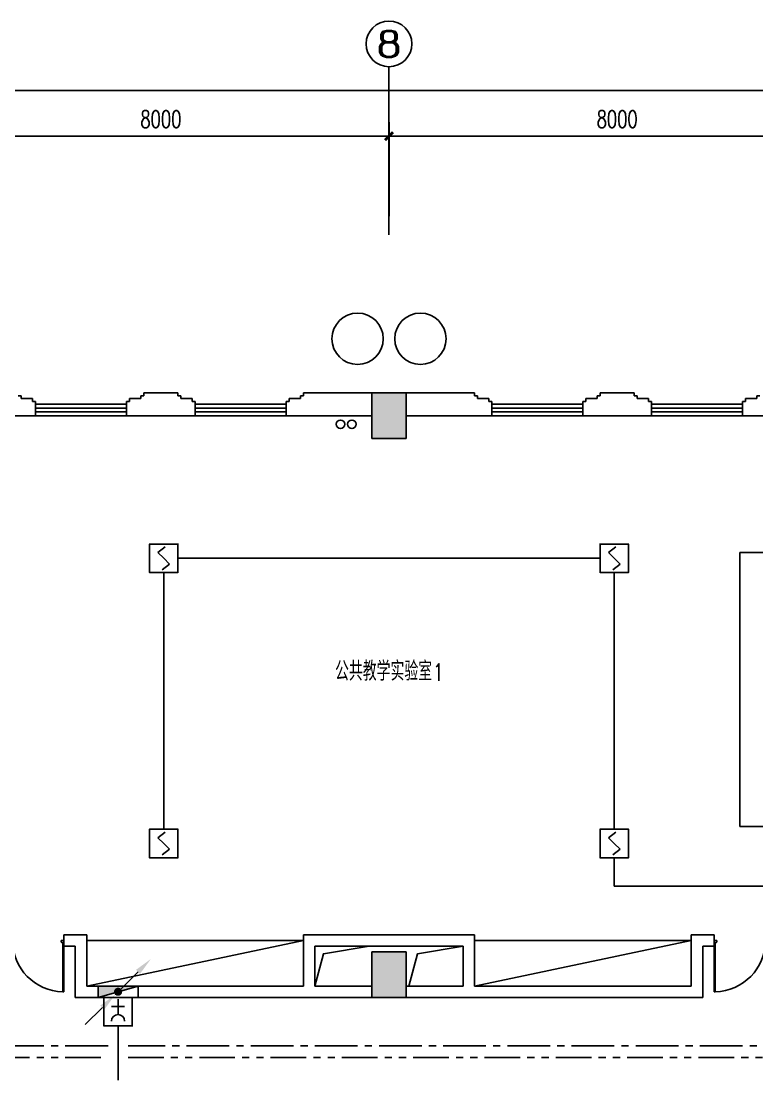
# Model space of a CAD drawing. Extents: x 190999 to 918899, y -200814 to 215286.
# Drawn here: x 222362 to 235262, y 11692 to 30186 of the extents above; entities that cross this region are included whole.
import ezdxf
from ezdxf.enums import TextEntityAlignment as Align

# ---------------------------------------------------------------- set-up
doc = ezdxf.new("R2010")
doc.units = 0
doc.header["$LTSCALE"] = 1000
doc.header["$MEASUREMENT"] = 0
doc.linetypes.add('CENTER2', pattern=[1.125, 0.75, -0.125, 0.125, -0.125])
doc.linetypes.add('PHANTOM2', pattern=[1.25, 0.625, -0.125, 0.125, -0.125, 0.125, -0.125])
doc.layers.get('Defpoints').update_dxf_attribs({"color": 1})
for name, color, linetype in [('00-EQUIP', 3, 'Continuous'), ('00-LWIRE', 4, 'Continuous'), ('00-WIRE-4', 6, 'Continuous'), ('A-墙线', 2, 'Continuous'), ('A-外包装修', 250, 'Continuous'), ('A-外窗', 145, 'Continuous'), ('A-家具', 250, 'Continuous'), ('A-门', 167, 'Continuous'), ('AXIS', 3, 'Continuous'), ('AXIS_TEXT', 7, 'Continuous'), ('COLUMN', 2, 'Continuous'), ('EQUIP_消火栓', 1, 'Continuous'), ('PUB_HATCH', 250, 'Continuous'), ('房间名称', 7, 'Continuous'), ('洞口线', 165, 'Continuous'), ('雨水管', 151, 'Continuous')]:
    doc.layers.add(name, color=color, linetype=linetype)
doc.styles.add('_TCH_AXIS', font='COMPLEX', dxfattribs={"bigfont": 'GBCBIG'})
doc.styles.add('_TCH_DIM', font='SIMPLEX', dxfattribs={"bigfont": 'GBCBIG'})
doc.styles.add('COMPLEX', font='COMPLEX')
doc.styles.add('DIM_FONT', font='SIMPLEX', dxfattribs={"width": 0.7, "bigfont": 'GBCBIG'})
doc.styles.get("Standard").update_dxf_attribs({"font": 'simhei.ttf'})
doc.dimstyles.new('DIMN', dxfattribs={"dimtxt": 300, "dimasz": 100, "dimexe": 250, "dimexo": 300, "dimgap": 150, "dimtad": 1, "dimdec": 0, "dimzin": 0, "dimdsep": 46, "dimtxsty": 'DIM_FONT', "dimblk": 'ARCHTICK', "dimcen": 0.09, "dimclrt": 7, "dimazin": 2, "dimtfac": 1, "dimtdec": 0, "dimtix": 1, "dimtmove": 2, "dimatfit": 3, "dimfxl": 0, "dimtolj": 1, "dimtzin": 0, "dimarcsym": 0})

# ---------------------------------------------------------------- blocks, each defined once
blk = doc.blocks.new('m1800')
at = {"layer": 'A-墙线'}
for p, q in [((-900, -100), (-900, 100)), ((900, -100), (900, 100))]:
    blk.add_line(p, q, dxfattribs=at)
at = {"layer": 'A-门'}
for p, q in [((-900, 900), (-900, 0)), ((-900, 900), (-880, 900)), ((-880, 900), (-880, 50)), ((880, 900), (880, 50)), ((900, 900), (880, 900)), ((900, 900), (900, 0)), ((-900, 50), (-870, 50)), ((-900, 0), (-850, 0)), ((-870, 50), (-870, 30)), ((-870, 30), (-850, 30)), ((-850, 30), (-850, 0)), ((850, 30), (850, 0)), ((870, 30), (850, 30)), ((900, 0), (850, 0)), ((870, 50), (870, 30)), ((900, 50), (870, 50))]:
    blk.add_line(p, q, dxfattribs=at)
for centre, start, end in [((-900, 0), 0, 88.7267), ((900, 0), 91.2733, 180)]:
    blk.add_arc(centre, 900, start, end, dxfattribs=at)
blk = doc.blocks.new('$TwtSys$00000434')
for p, q in [((-0.5, 0.5), (-0.5, -0.5)), ((-0.5, -0.5), (0.5, 0.5)), ((0.5, 0.5), (-0.5, 0.5)), ((0.5, -0.5), (0.5, 0.5)), ((-0.5, -0.5), (0.5, -0.5))]:
    blk.add_line(p, q)
blk.add_solid([(0.5, -0.5), (0.5, 0.5), (-0.5, -0.5)])
blk = doc.blocks.new('_ArchTick')
at = {"const_width": 0.5}
blk.add_lwpolyline([(-0.7, -0.7), (0.7, 0.7)], dxfattribs=at)
blk = doc.blocks.new('*D887')
at = {"layer": 'AXIS', "color": 0, "lineweight": -2}
for p, q in [((220812, 26767), (220812, 28417)), ((228812, 26767), (228812, 28417)), ((220812, 28167), (228812, 28167))]:
    blk.add_line(p, q, dxfattribs=at)
at = {"layer": 'Defpoints', "color": 0}
for p in [(228812, 28167), (220812, 26467), (228812, 26467)]:
    blk.add_point(p, dxfattribs=at)
at = {"layer": 'AXIS', "color": 0, "lineweight": -2, "xscale": 100, "yscale": 100, "zscale": 100, "rotation": 180}
blk.add_blockref('_ArchTick', (220812, 28167), dxfattribs=at)
at = {"layer": 'AXIS', "color": 0, "lineweight": -2, "xscale": 100, "yscale": 100, "zscale": 100}
blk.add_blockref('_ArchTick', (228812, 28167), dxfattribs=at)
at = {"layer": 'AXIS', "color": 7, "insert": (224812, 28467), "char_height": 300, "attachment_point": 5, "style": 'DIM_FONT'}
blk.add_mtext('\\A1;8000', dxfattribs=at)
blk = doc.blocks.new('*D888')
at = {"layer": 'AXIS', "color": 0, "lineweight": -2}
for p, q in [((228812, 26767), (228812, 28417)), ((236812, 26767), (236812, 28417)), ((228812, 28167), (236812, 28167))]:
    blk.add_line(p, q, dxfattribs=at)
at = {"layer": 'Defpoints', "color": 0}
for p in [(236812, 28167), (228812, 26467), (236812, 26467)]:
    blk.add_point(p, dxfattribs=at)
at = {"layer": 'AXIS', "color": 0, "lineweight": -2, "xscale": 100, "yscale": 100, "zscale": 100, "rotation": 180}
blk.add_blockref('_ArchTick', (228812, 28167), dxfattribs=at)
at = {"layer": 'AXIS', "color": 0, "lineweight": -2, "xscale": 100, "yscale": 100, "zscale": 100}
blk.add_blockref('_ArchTick', (236812, 28167), dxfattribs=at)
at = {"layer": 'AXIS', "color": 7, "insert": (232812, 28467), "char_height": 300, "attachment_point": 5, "style": 'DIM_FONT'}
blk.add_mtext('\\A1;8000', dxfattribs=at)
blk = doc.blocks.new('*D896')
at = {"layer": 'AXIS', "color": 0, "lineweight": -2}
for p, q in [((210512, 26767), (210512, 29217)), ((283812, 26767), (283812, 29217)), ((210512, 28967), (283812, 28967))]:
    blk.add_line(p, q, dxfattribs=at)
at = {"layer": 'Defpoints', "color": 0}
for p in [(283812, 28967), (210512, 26467), (283812, 26467)]:
    blk.add_point(p, dxfattribs=at)
at = {"layer": 'AXIS', "color": 0, "lineweight": -2, "xscale": 100, "yscale": 100, "zscale": 100, "rotation": 180}
blk.add_blockref('_ArchTick', (210512, 28967), dxfattribs=at)
at = {"layer": 'AXIS', "color": 0, "lineweight": -2, "xscale": 100, "yscale": 100, "zscale": 100}
blk.add_blockref('_ArchTick', (283812, 28967), dxfattribs=at)
at = {"layer": 'AXIS', "color": 7, "insert": (247162, 29267), "char_height": 300, "attachment_point": 5, "style": 'DIM_FONT'}
blk.add_mtext('\\A1;73300', dxfattribs=at)
blk = doc.blocks.new('_AXISO')
blk.add_circle((0, 0), 0.5)
at = {"layer": 'AXIS_TEXT', "style": 'COMPLEX', "width": 1.041667}
blk.add_attdef('A', text='', height=0.56, dxfattribs=at).set_placement((-0.25, -0.28), (0.25, -0.28), align=Align.FIT)
blk = doc.blocks.new('_LINKPT1')
at = {"color": 0}
blk.add_line((0, 0), (0, 0), dxfattribs=at)
blk = doc.blocks.new('J62IR8YJ')
for p, q in [((-0.5, 1), (0.5, 1)), ((-0.5, 0), (-0.5, 1)), ((0.5, 1), (0.5, 0)), ((0, 0.598), (0, 0.06)), ((0.5, 0), (-0.5, 0)), ((-0.231, 0.312), (0.231, 0.312))]:
    blk.add_line(p, q)
at = {"const_width": 0.04, "flags": 128}
blk.add_lwpolyline([(-0.5, 0), (-0.5, 1), (0.5, 1), (0.5, 0)], close=True, dxfattribs=at)
blk.add_arc((0, 0.829), 0.231, 180, 0)
at = {"xscale": 0.002, "yscale": 0.00200000000000955, "zscale": 0.002}
for p in [(0, 1), (-0.5, 0.5), (0.5, 0.5), (0, 0)]:
    blk.add_blockref('_LINKPT1', p, dxfattribs=at)
at = {"flags": 9}
blk.add_attdef('A', (0, 0), '', height=0.00002, dxfattribs=at)
blk = doc.blocks.new('3S1KCGW2')
for p, q in [((0.5, 0.5), (-0.5, 0.5)), ((-0.5, 0.5), (-0.5, -0.5)), ((-0.2, 0.2), (0.05, 0.4)), ((0.5, -0.5), (0.5, 0.5)), ((0, 0), (-0.2, 0.2)), ((0, 0), (0.2, -0.2)), ((0.2, -0.2), (-0.05, -0.4)), ((-0.5, -0.5), (0.5, -0.5))]:
    blk.add_line(p, q)
at = {"const_width": 0.04, "flags": 128}
blk.add_lwpolyline([(-0.5, -0.5), (-0.5, 0.5), (0.5, 0.5), (0.5, -0.5)], close=True, dxfattribs=at)
at = {"xscale": 0.002, "yscale": 0.002, "zscale": 0.002}
for p in [(0, 0.5), (-0.5, 0), (0.5, 0), (0, -0.5)]:
    blk.add_blockref('_LINKPT1', p, dxfattribs=at)
at = {"flags": 9}
blk.add_attdef('A', (0, 0), '', height=0.00002, dxfattribs=at)
blk = doc.blocks.new('_WRLD1L')
for p, q in [((0.7, 0.7), (0, 0)), ((0.104, 0.104), (0.104, 0.104)), ((-0.104, -0.104), (-0.104, -0.104))]:
    blk.add_line(p, q)
at = {"const_width": 0.142}
blk.add_lwpolyline([(-0.071, 0, 1), (0.071, 0, 1)], format="xyb", close=True, dxfattribs=at)
blk.add_solid([(0.63, 0.77), (0.77, 0.63), (1.15, 1.15)])
at = {"width": 0.8, "flags": 9}
blk.add_attdef('A', (0, 0), '', height=0.00002, dxfattribs=at)
blk = doc.blocks.new('_WRLD10L')
for p, q in [((1.15, 1.15), (0.55, 0.55)), ((0.104, 0.104), (0.104, 0.104)), ((-0.104, -0.104), (-0.104, -0.104))]:
    blk.add_line(p, q)
at = {"const_width": 0.142}
blk.add_lwpolyline([(-0.071, 0, 1), (0.071, 0, 1)], format="xyb", close=True, dxfattribs=at)
blk.add_solid([(0.62, 0.48), (0.48, 0.62), (0.1, 0.1)])
at = {"width": 0.8, "flags": 9}
blk.add_attdef('A', (0, 0), '', height=0.00002, dxfattribs=at)

msp = doc.modelspace()

# ---------------------------------------------------------------- hatches: boundary and pattern name
at = {"layer": 'PUB_HATCH'}
for points in [[(229111.6, 23667.4), (228511.6, 23667.4), (228511.6, 22867.4), (229111.6, 22867.4)], [(229111.6, 13867.4), (228511.6, 13867.4), (228511.6, 13067.4), (229111.6, 13067.4)]]:
    msp.add_hatch(color=256, dxfattribs=at).paths.add_polyline_path(points)

# ---------------------------------------------------------------- linework, layer by layer
at = {"layer": '00-WIRE-4'}
for p, q in [((232511.6, 20767.4), (225111.6, 20767.4)), ((224861.6, 16017.4), (224861.6, 20517.4)), ((232761.6, 16017.4), (232761.6, 20517.4)), ((232761.6, 15018.6), (232761.6, 15517.4)), ((232761.6, 15018.6), (240561.6, 15018.6)), ((224061.6, 12567.4), (224061.6, 11617.4))]:
    msp.add_line(p, q, dxfattribs=at)
at = {"layer": '00-WIRE-4', "linetype": 'CENTER2'}
for p, q in [((223886.6, 12217.4), (215636.6, 12217.4)), ((240636.6, 12217.4), (224236.6, 12217.4))]:
    msp.add_line(p, q, dxfattribs=at)
at = {"layer": '00-WIRE-4', "linetype": 'PHANTOM2'}
for p, q in [((215636.6, 12017.4), (223886.6, 12017.4)), ((224236.6, 12017.4), (240636.6, 12017.4))]:
    msp.add_line(p, q, dxfattribs=at)
at = {"layer": 'A-墙线'}
for p, q in [((222311.6, 23617.4), (222361.6, 23617.4)), ((222361.6, 23617.4), (222361.6, 23567.4)), ((222361.6, 23567.4), (222561.6, 23567.4)), ((222561.6, 23567.4), (222561.6, 23517.4)), ((222561.6, 23517.4), (222611.6, 23517.4)), ((222611.6, 23517.4), (222611.6, 23267.4)), ((224261.6, 23517.4), (224211.6, 23517.4)), ((224211.6, 23517.4), (224211.6, 23267.4)), ((224261.6, 23567.4), (224261.6, 23517.4)), ((224461.6, 23567.4), (224261.6, 23567.4)), ((224461.6, 23617.4), (224461.6, 23567.4)), ((224511.6, 23617.4), (224461.6, 23617.4)), ((224511.6, 23667.4), (225111.6, 23667.4)), ((224511.6, 23667.4), (224511.6, 23617.4)), ((225111.6, 23667.4), (225111.6, 23617.4)), ((225111.6, 23617.4), (225161.6, 23617.4)), ((225161.6, 23617.4), (225161.6, 23567.4)), ((225161.6, 23567.4), (225361.6, 23567.4)), ((225361.6, 23567.4), (225361.6, 23517.4)), ((225361.6, 23517.4), (225411.6, 23517.4)), ((225411.6, 23517.4), (225411.6, 23267.4)), ((227061.6, 23517.4), (227011.6, 23517.4)), ((227011.6, 23517.4), (227011.6, 23267.4)), ((227061.6, 23567.4), (227061.6, 23517.4)), ((227261.6, 23567.4), (227061.6, 23567.4)), ((227261.6, 23617.4), (227261.6, 23567.4)), ((227311.6, 23617.4), (227261.6, 23617.4)), ((227311.6, 23667.4), (228511.6, 23667.4)), ((227311.6, 23667.4), (227311.6, 23617.4)), ((230311.6, 23667.4), (229111.6, 23667.4)), ((230311.6, 23667.4), (230311.6, 23617.4)), ((230311.6, 23617.4), (230361.6, 23617.4)), ((230361.6, 23617.4), (230361.6, 23567.4)), ((230361.6, 23567.4), (230561.6, 23567.4)), ((230561.6, 23567.4), (230561.6, 23517.4)), ((230561.6, 23517.4), (230611.6, 23517.4)), ((230611.6, 23517.4), (230611.6, 23267.4)), ((232261.6, 23517.4), (232211.6, 23517.4)), ((232211.6, 23517.4), (232211.6, 23267.4)), ((232261.6, 23567.4), (232261.6, 23517.4)), ((232461.6, 23567.4), (232261.6, 23567.4)), ((232461.6, 23617.4), (232461.6, 23567.4)), ((232511.6, 23617.4), (232461.6, 23617.4)), ((233111.6, 23667.4), (232511.6, 23667.4)), ((232511.6, 23667.4), (232511.6, 23617.4)), ((233111.6, 23667.4), (233111.6, 23617.4)), ((233111.6, 23617.4), (233161.6, 23617.4)), ((233161.6, 23617.4), (233161.6, 23567.4)), ((233161.6, 23567.4), (233361.6, 23567.4)), ((233361.6, 23567.4), (233361.6, 23517.4)), ((233361.6, 23517.4), (233411.6, 23517.4)), ((233411.6, 23517.4), (233411.6, 23267.4)), ((235061.6, 23517.4), (235011.6, 23517.4)), ((235011.6, 23517.4), (235011.6, 23267.4)), ((235061.6, 23567.4), (235061.6, 23517.4)), ((235261.6, 23567.4), (235061.6, 23567.4)), ((235261.6, 23617.4), (235261.6, 23567.4)), ((235311.6, 23617.4), (235261.6, 23617.4)), ((221111.6, 23267.4), (222611.6, 23267.4)), ((224211.6, 23267.4), (225411.6, 23267.4)), ((227011.6, 23267.4), (228511.6, 23267.4)), ((230611.6, 23267.4), (229111.6, 23267.4)), ((233411.6, 23267.4), (232211.6, 23267.4)), ((236511.6, 23267.4), (235011.6, 23267.4)), ((223111.6, 14167.4), (223511.6, 14167.4)), ((223511.6, 14167.4), (223511.6, 13267.4)), ((230311.6, 14167.4), (227311.6, 14167.4)), ((227311.6, 14167.4), (227311.6, 13267.4)), ((230311.6, 14167.4), (230311.6, 13267.4)), ((234511.6, 14167.4), (234111.6, 14167.4)), ((234111.6, 14167.4), (234111.6, 13267.4)), ((223111.6, 13967.4), (223311.6, 13967.4)), ((223311.6, 13967.4), (223311.6, 13067.4)), ((230111.6, 13967.4), (227511.6, 13967.4)), ((227511.6, 13267.4), (227511.6, 13967.4)), ((230111.6, 13267.4), (230111.6, 13967.4)), ((234511.6, 13967.4), (234311.6, 13967.4)), ((234311.6, 13967.4), (234311.6, 13067.4)), ((227311.6, 13267.4), (223511.6, 13267.4)), ((228511.6, 13267.4), (227511.6, 13267.4)), ((229111.6, 13267.4), (230111.6, 13267.4)), ((230311.6, 13267.4), (234111.6, 13267.4)), ((228511.6, 13067.4), (223311.6, 13067.4)), ((229111.6, 13067.4), (234311.6, 13067.4))]:
    msp.add_line(p, q, dxfattribs=at)
at = {"layer": 'A-外包装修'}
for centre in [(228261.6, 24617.4), (229361.6, 24617.4)]:
    msp.add_circle(centre, 450, dxfattribs=at)
at = {"layer": 'A-外窗'}
for p, q in [((222611.6, 23467.4), (224211.6, 23467.4)), ((222611.6, 23397.4), (224211.6, 23397.4)), ((222611.6, 23337.4), (224211.6, 23337.4)), ((227011.6, 23467.4), (225411.6, 23467.4)), ((227011.6, 23397.4), (225411.6, 23397.4)), ((227011.6, 23337.4), (225411.6, 23337.4)), ((230611.6, 23467.4), (232211.6, 23467.4)), ((230611.6, 23397.4), (232211.6, 23397.4)), ((230611.6, 23337.4), (232211.6, 23337.4)), ((235011.6, 23467.4), (233411.6, 23467.4)), ((235011.6, 23397.4), (233411.6, 23397.4)), ((235011.6, 23337.4), (233411.6, 23337.4)), ((222611.6, 23267.4), (224211.6, 23267.4)), ((227011.6, 23267.4), (225411.6, 23267.4)), ((230611.6, 23267.4), (232211.6, 23267.4)), ((235011.6, 23267.4), (233411.6, 23267.4))]:
    msp.add_line(p, q, dxfattribs=at)
at = {"layer": 'A-家具'}
for p, q in [((234961.6, 16067.4), (234961.6, 20867.4)), ((236711.6, 20867.4), (234961.6, 20867.4)), ((236711.6, 16067.4), (234961.6, 16067.4)), ((227311.6, 14067.4), (223511.6, 14067.4)), ((223511.6, 13267.4), (227311.6, 14067.4)), ((230311.6, 14067.4), (234111.6, 14067.4)), ((230311.6, 13267.4), (234111.6, 14067.4))]:
    msp.add_line(p, q, dxfattribs=at)
at = {"layer": 'AXIS'}
msp.add_line((228811.6, 26437.4), (228811.6, 29386.5), dxfattribs=at)
at = {"layer": 'COLUMN'}
for p, q in [((229111.6, 23667.4), (228511.6, 23667.4)), ((228511.6, 23667.4), (228511.6, 22867.4)), ((229111.6, 22867.4), (229111.6, 23667.4)), ((228511.6, 22867.4), (229111.6, 22867.4)), ((229111.6, 13867.4), (228511.6, 13867.4)), ((228511.6, 13867.4), (228511.6, 13067.4)), ((229111.6, 13067.4), (229111.6, 13867.4)), ((228511.6, 13067.4), (229111.6, 13067.4))]:
    msp.add_line(p, q, dxfattribs=at)
at = {"layer": '洞口线', "ltscale": 2}
for points in [[(227511.6, 13267.4), (227661.6, 13834), (228461.6, 13967.4)], [(229161.6, 13267.4), (229311.6, 13834), (230111.6, 13967.4)]]:
    msp.add_lwpolyline(points, dxfattribs=at)
at = {"layer": '雨水管'}
for centre in [(227961.6, 23117.4), (228161.6, 23117.4)]:
    msp.add_circle(centre, 75, dxfattribs=at)

# ---------------------------------------------------------------- block references
at = {"layer": '00-EQUIP', "xscale": 500, "yscale": 500, "zscale": 500}
for p in [(224861.6, 20767.4), (232761.6, 20767.4), (224861.6, 15767.4), (232761.6, 15767.4)]:
    msp.add_blockref('3S1KCGW2', p, dxfattribs=at)
at = {"layer": '00-EQUIP', "xscale": 500, "yscale": 500, "zscale": 500, "rotation": 180}
msp.add_blockref('J62IR8YJ', (224061.6, 13067.4), dxfattribs=at)
at = {"layer": '00-LWIRE', "xscale": 500, "yscale": 500, "zscale": 500}
msp.add_blockref('_WRLD1L', (224061.6, 13167.4), dxfattribs=at)
at = {"layer": '00-LWIRE', "xscale": 500, "yscale": 500, "zscale": 500, "rotation": 180}
msp.add_blockref('_WRLD10L', (224061.6, 13167.4), dxfattribs=at)
at = {"layer": 'A-门', "xscale": -1, "rotation": 180}
msp.add_blockref('m1800', (222211.6, 14067.4), dxfattribs=at)
at = {"layer": 'A-门', "rotation": 180}
msp.add_blockref('m1800', (235411.6, 14067.4), dxfattribs=at)
at = {"layer": 'AXIS'}
ref = msp.add_blockref('_AXISO', (228811.6, 29786.5), dxfattribs=dict(at, xscale=800, yscale=800, zscale=800))
ref.add_attrib('A', '8', dxfattribs={"layer": 'AXIS_TEXT', "height": 452.5, "style": '_TCH_AXIS', "width": 1.5}).set_placement((228585.4, 29560.2), (229037.9, 29560.2), align=Align.FIT)
at = {"layer": 'EQUIP_消火栓', "xscale": 700, "yscale": 200, "zscale": 700, "rotation": 180}
msp.add_blockref('$TwtSys$00000434', (224061.6, 13167.4), dxfattribs=at)

# ---------------------------------------------------------------- texts
at = {"layer": '房间名称', "style": '_TCH_DIM'}
msp.add_text('公共教学实验室', height=337.59, dxfattribs=at).set_placement((227866.1, 18621.2))
at = {"layer": '房间名称', "style": '_TCH_DIM', "width": 0.705882}
msp.add_text('1', height=297.5, dxfattribs=at).set_placement((229586.3, 18621.2))

# ---------------------------------------------------------------- dimensions: what is measured, and where the dimension line sits
at = {"layer": 'AXIS'}
for p1, p2, distance, picture, middle in [((210511.6, 26467.4), (283811.6, 26467.4), 2500, '*D896', (247161.6, 29267.4)), ((220811.6, 26467.4), (228811.6, 26467.4), 1700, '*D887', (224811.6, 28467.4)), ((228811.6, 26467.4), (236811.6, 26467.4), 1700, '*D888', (232811.6, 28467.4))]:
    dim = msp.add_aligned_dim(p1=p1, p2=p2, distance=distance, dimstyle='DIMN', dxfattribs=at)
    dim.commit()
    dim.dimension.update_dxf_attribs({"geometry": picture, "text_midpoint": middle})

doc.saveas('drawing.dxf')
